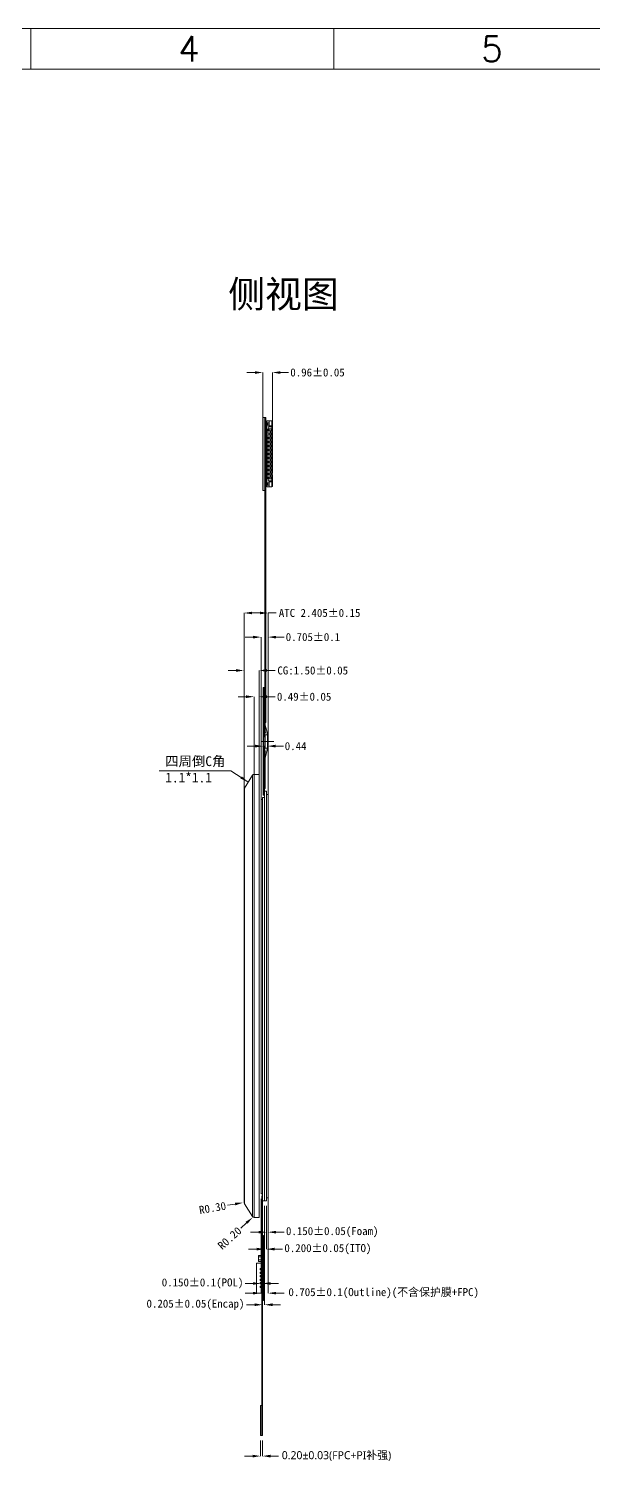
# Model space of a CAD drawing. Header units: millimetres. Extents: x -19 to 3409, y 490 to 920.
# Drawn here: x 3192.7 to 3249.2, y 721.3 to 864.5 of the extents above; entities that cross this region are included whole.
import ezdxf
from ezdxf.lldxf.tags import DXFTag

# ---------------------------------------------------------------- set-up
doc = ezdxf.new("R2010")
doc.units = ezdxf.units.MM
doc.layers.get('0').update_dxf_attribs({"lineweight": 5})
doc.layers.get('Defpoints').update_dxf_attribs({"lineweight": 5})
for name, color, linetype, lineweight in [('COF', 4, 'Continuous', 5), ('COF-IC', 2, 'Continuous', 5), ('Component', 1, 'Continuous', 5), ('DIM', 3, 'Continuous', 5), ('Encap', 210, 'Continuous', 5), ('ITO', 2, 'Continuous', 5), ('MFPC', 50, 'Continuous', 5), ('POL', 202, 'Continuous', 5), ('TAPE', 90, 'Continuous', 5), ('TAPE-Foam', 32, 'Continuous', 5), ('TFPC', 50, 'Continuous', 5), ('图框', 7, 'Continuous', 5)]:
    doc.layers.add(name, color=color, linetype=linetype, lineweight=lineweight)
doc.styles.get("Standard").update_dxf_attribs({"font": 'txt', "bigfont": 'gbcbig.shx'})
doc.styles.add('汉字', font='')
doc.styles.get('汉字').set_extended_font_data('SimSun')
tags = doc.linetypes.add('CENTER', pattern=[0.6, 0.375, -0.075, 0.075, -0.075]).pattern_tags.tags
tags[10:11] = [DXFTag(74, 4), DXFTag(75, 0), DXFTag(340, '0'), DXFTag(46, 1.0), DXFTag(50, 0.0), DXFTag(44, 0.0), DXFTag(45, 0.0)]
tags[8:9] = [DXFTag(74, 4), DXFTag(75, 0), DXFTag(340, '0'), DXFTag(46, 1.0), DXFTag(50, 0.0), DXFTag(44, 0.0), DXFTag(45, 0.0)]
tags[6:7] = [DXFTag(74, 4), DXFTag(75, 0), DXFTag(340, '0'), DXFTag(46, 1.0), DXFTag(50, 0.0), DXFTag(44, 0.0), DXFTag(45, 0.0)]
tags[4:5] = [DXFTag(74, 4), DXFTag(75, 0), DXFTag(340, '0'), DXFTag(46, 1.0), DXFTag(50, 0.0), DXFTag(44, 0.0), DXFTag(45, 0.0)]
doc.dimstyles.new('DIM', dxfattribs={"dimtxt": 0.8, "dimasz": 0.8, "dimexe": 0, "dimexo": 0.5, "dimgap": 0.11, "dimtad": 0, "dimzin": 1, "dimdsep": 46, "dimtxsty": '汉字', "dimcen": 0, "dimclrd": 256, "dimclre": 256, "dimclrt": 256, "dimadec": 0, "dimazin": 0, "dimtm": 1e-09, "dimtfac": 1, "dimtofl": 0, "dimtmove": 0, "dimatfit": 3, "dimfxl": 0, "dimlwd": 5, "dimlwe": 5, "dimarcsym": 0})

# ---------------------------------------------------------------- blocks, each defined once
blk = doc.blocks.new('*D133')
at = {"layer": 'Defpoints', "color": 0, "lineweight": 5, "transparency": 16777216}
for p in [(3215.91, 748.04), (3216.61, 748.77), (3216.61, 738.12)]:
    blk.add_point(p, dxfattribs=at)
at = {"layer": 'DIM', "lineweight": 5, "transparency": 16777216}
for p, q in [((3216.61, 748.27), (3216.61, 738.12)), ((3215.91, 747.54), (3215.91, 738.12)), ((3215.11, 738.12), (3214.31, 738.12)), ((3217.41, 738.12), (3218.21, 738.12))]:
    blk.add_line(p, q, dxfattribs=at)
for points in [[(3215.11, 738.25), (3215.11, 737.99), (3215.91, 738.12)], [(3217.41, 738.25), (3217.41, 737.99), (3216.61, 738.12)]]:
    blk.add_solid(points, dxfattribs=at)
at = {"layer": 'DIM', "lineweight": 5, "transparency": 16777216, "insert": (3228.18, 738.12), "char_height": 0.8, "attachment_point": 5, "style": '汉字'}
blk.add_mtext('0.705±0.1(Outline)(不含保护膜+FPC)', dxfattribs=at)
blk = doc.blocks.new('*D134')
at = {"layer": 'Defpoints', "color": 0, "lineweight": 5, "transparency": 16777216}
for p in [(3216.26, 747.36), (3216.46, 747.36), (3216.26, 742.52)]:
    blk.add_point(p, dxfattribs=at)
at = {"layer": 'DIM', "lineweight": 5, "transparency": 16777216}
for p, q in [((3216.26, 746.86), (3216.26, 742.52)), ((3216.46, 746.86), (3216.46, 742.52)), ((3215.46, 742.52), (3214.66, 742.52)), ((3217.26, 742.52), (3218.06, 742.52))]:
    blk.add_line(p, q, dxfattribs=at)
for points in [[(3215.46, 742.66), (3215.46, 742.39), (3216.26, 742.52)], [(3217.26, 742.66), (3217.26, 742.39), (3216.46, 742.52)]]:
    blk.add_solid(points, dxfattribs=at)
at = {"layer": 'DIM', "lineweight": 5, "transparency": 16777216, "insert": (3222.6, 742.52), "char_height": 0.8, "attachment_point": 5, "style": '汉字'}
blk.add_mtext('0.200±0.05(ITO)', dxfattribs=at)
blk = doc.blocks.new('*D135')
at = {"layer": 'Defpoints', "color": 0, "lineweight": 5, "transparency": 16777216}
for p in [(3215.91, 748.04), (3216.06, 748.04), (3216.06, 739.09)]:
    blk.add_point(p, dxfattribs=at)
at = {"layer": 'DIM', "lineweight": 5, "transparency": 16777216}
for p, q in [((3215.91, 747.54), (3215.91, 739.09)), ((3216.06, 747.54), (3216.06, 739.09)), ((3215.11, 739.09), (3214.31, 739.09)), ((3216.86, 739.09), (3217.66, 739.09))]:
    blk.add_line(p, q, dxfattribs=at)
for points in [[(3215.11, 739.22), (3215.11, 738.96), (3215.91, 739.09)], [(3216.86, 739.22), (3216.86, 738.96), (3216.06, 739.09)]]:
    blk.add_solid(points, dxfattribs=at)
at = {"layer": 'DIM', "lineweight": 5, "transparency": 16777216, "insert": (3210.06, 739.09), "char_height": 0.8, "attachment_point": 5, "style": '汉字'}
blk.add_mtext('0.150±0.1(POL)', dxfattribs=at)
blk = doc.blocks.new('*D136')
at = {"layer": 'Defpoints', "color": 0, "lineweight": 5, "transparency": 16777216}
for p in [(3216.61, 747.66), (3216.46, 747.36), (3216.61, 744.22)]:
    blk.add_point(p, dxfattribs=at)
at = {"layer": 'DIM', "lineweight": 5, "transparency": 16777216}
for p, q in [((3216.46, 746.86), (3216.46, 744.22)), ((3216.61, 747.16), (3216.61, 744.22)), ((3215.66, 744.22), (3214.86, 744.22)), ((3217.41, 744.22), (3218.21, 744.22))]:
    blk.add_line(p, q, dxfattribs=at)
for points in [[(3215.66, 744.35), (3215.66, 744.08), (3216.46, 744.22)], [(3217.41, 744.35), (3217.41, 744.08), (3216.61, 744.22)]]:
    blk.add_solid(points, dxfattribs=at)
at = {"layer": 'DIM', "lineweight": 5, "transparency": 16777216, "insert": (3223.03, 744.22), "char_height": 0.8, "attachment_point": 5, "style": '汉字'}
blk.add_mtext('0.150±0.05(Foam)', dxfattribs=at)
blk = doc.blocks.new('*D137')
at = {"layer": 'Defpoints', "color": 0, "lineweight": 5, "transparency": 16777216}
for p in [(3216.06, 747.36), (3216.26, 747.36), (3216.06, 736.96)]:
    blk.add_point(p, dxfattribs=at)
at = {"layer": 'DIM', "lineweight": 5, "transparency": 16777216}
for p, q in [((3216.06, 746.86), (3216.06, 736.96)), ((3216.26, 746.86), (3216.26, 736.96)), ((3215.26, 736.96), (3214.46, 736.96)), ((3217.06, 736.96), (3217.86, 736.96))]:
    blk.add_line(p, q, dxfattribs=at)
for points in [[(3215.26, 737.1), (3215.26, 736.83), (3216.06, 736.96)], [(3217.06, 737.1), (3217.06, 736.83), (3216.26, 736.96)]]:
    blk.add_solid(points, dxfattribs=at)
at = {"layer": 'DIM', "lineweight": 5, "transparency": 16777216, "insert": (3209.35, 736.96), "char_height": 0.8, "attachment_point": 5, "style": '汉字'}
blk.add_mtext('0.205±0.05(Encap)', dxfattribs=at)
blk = doc.blocks.new('*D138')
at = {"layer": 'Defpoints', "color": 0, "lineweight": 5, "transparency": 16777216}
for p in [(3216.12, 792.3), (3216.56, 792.8), (3216.56, 792.25)]:
    blk.add_point(p, dxfattribs=at)
at = {"layer": 'DIM', "lineweight": 5, "transparency": 16777216}
for p, q in [((3215.32, 792.8), (3214.52, 792.8)), ((3216.12, 792.8), (3216.12, 792.8)), ((3216.56, 792.75), (3216.56, 792.8)), ((3217.36, 792.8), (3218.16, 792.8))]:
    blk.add_line(p, q, dxfattribs=at)
for points in [[(3215.32, 792.94), (3215.32, 792.67), (3216.12, 792.8)], [(3217.36, 792.94), (3217.36, 792.67), (3216.56, 792.8)]]:
    blk.add_solid(points, dxfattribs=at)
at = {"layer": 'DIM', "lineweight": 5, "transparency": 16777216, "insert": (3219.37, 792.8), "char_height": 0.8, "attachment_point": 5, "style": '汉字'}
blk.add_mtext('0.44', dxfattribs=at)
blk = doc.blocks.new('R151ASM-001-PNL-V01-B')
at = {"layer": 'Encap', "lineweight": 5}
for p in [(1232.85, -157.76), (1233.06, -117.45)]:
    blk.add_line(p, (1232.85, -117.45), dxfattribs=at)
at = {"layer": 'Encap', "linetype": 'Continuous', "lineweight": 5}
blk.add_line((1233.06, -157.76), (1232.85, -157.76), dxfattribs=at)
at = {"layer": 'ITO', "lineweight": 5}
for p, q in [((1233.26, -117.45), (1233.06, -117.45)), ((1233.06, -117.45), (1233.06, -158.38)), ((1233.26, -158.38), (1233.26, -117.45)), ((1233.26, -158.38), (1233.06, -158.38))]:
    blk.add_line(p, q, dxfattribs=at)
blk = doc.blocks.new('R151ASM-001-PNLA-V01-B')
at = {"layer": 'POL', "lineweight": 5}
for p, q in [((1731.52, -157.47), (1731.52, -118.03)), ((1731.67, -118.03), (1731.52, -118.03)), ((1731.67, -157.47), (1731.52, -157.47))]:
    blk.add_line(p, q, dxfattribs=at)
at = {"layer": 'ITO', "lineweight": 5}
blk.add_blockref('R151ASM-001-PNL-V01-B', (498.82, 0.1), dxfattribs=at)
blk = doc.blocks.new('R143ASM-001-COF-V01-B')
at = {"layer": 'COF', "lineweight": 5}
h = blk.add_hatch(dxfattribs=at)
h.set_pattern_fill('CROSS', color=256, scale=0.005)
h.paths.add_polyline_path([(1471.64, -141.18), (1471.64, -141.88), (1471.57, -141.88), (1471.57, -142.2), (1471.64, -142.2), (1471.64, -142.13), (1471.87, -142.13, 0.029231)])
h.paths.add_polyline_path([(1471.64, -143.73), (1471.64, -144.44, 0.029231), (1471.87, -143.48), (1471.64, -143.48), (1471.64, -143.42), (1471.57, -143.42), (1471.57, -143.73)])
for p, q in [((1471.43, -137.42), (1471.5, -137.42)), ((1471.43, -148.2), (1471.43, -137.42)), ((1471.5, -137.42), (1471.5, -148.2)), ((1471.5, -148.2), (1471.43, -148.2))]:
    blk.add_line(p, q, dxfattribs=at)
at = {"layer": 'COF', "color": 2, "lineweight": 5}
for p, q in [((1471.57, -137.42), (1471.5, -137.42)), ((1471.57, -142.35), (1471.57, -137.42)), ((1471.5, -142.35), (1471.57, -142.35)), ((1471.5, -143.26), (1471.57, -143.26)), ((1471.57, -143.26), (1471.57, -148.2)), ((1471.57, -148.2), (1471.5, -148.2))]:
    blk.add_line(p, q, dxfattribs=at)
at = {"layer": 'COF', "color": 5, "lineweight": 5}
for p, q in [((1471.64, -138.09), (1471.57, -138.09)), ((1471.64, -141.88), (1471.64, -138.09)), ((1471.57, -141.88), (1471.64, -141.88)), ((1471.57, -143.73), (1471.64, -143.73)), ((1471.64, -143.73), (1471.64, -145.88)), ((1471.64, -145.88), (1471.57, -145.88))]:
    blk.add_line(p, q, dxfattribs=at)
at = {"layer": 'COF', "lineweight": 5}
for points in [[(1471.87, -142.13, 0.029231), (1471.64, -141.18)], [(1471.87, -143.48, -0.029231), (1471.64, -144.44)]]:
    blk.add_lwpolyline(points, format="xyb", dxfattribs=at)
at = {"layer": 'COF', "color": 1, "linetype": 'CENTER', "lineweight": 5}
blk.add_lwpolyline([(1472.51, -142.81), (1471.28, -142.81)], dxfattribs=at)
at = {"layer": 'COF-IC', "lineweight": 5}
for p, q in [((1471.64, -142.2), (1471.57, -142.2)), ((1471.57, -142.2), (1471.57, -142.34)), ((1471.57, -142.34), (1471.64, -142.34)), ((1471.87, -142.13), (1471.64, -142.13)), ((1471.64, -142.13), (1471.64, -143.48)), ((1471.64, -142.34), (1471.64, -142.2)), ((1471.87, -143.48), (1471.87, -142.13)), ((1471.57, -143.28), (1471.64, -143.28)), ((1471.57, -143.42), (1471.57, -143.28)), ((1471.64, -143.42), (1471.57, -143.42)), ((1471.64, -143.28), (1471.64, -143.42)), ((1471.64, -143.48), (1471.87, -143.48))]:
    blk.add_line(p, q, dxfattribs=at)
blk = doc.blocks.new('R151ASM-001-Form-V01-B')
at = {"layer": 'TAPE', "color": 32, "lineweight": 5}
blk.add_line((1981.47, -119.25), (1981.47, -159.57), dxfattribs=at)
at = {"layer": 'TAPE-Foam', "linetype": 'Continuous', "lineweight": 5}
for p, q in [((1981.62, -119.25), (1981.47, -119.25)), ((1981.62, -159.57), (1981.62, -119.25))]:
    blk.add_line(p, q, dxfattribs=at)
at = {"layer": 'TAPE-Foam', "lineweight": 5}
blk.add_line((1981.62, -159.57), (1981.47, -159.57), dxfattribs=at)
blk = doc.blocks.new('*D124')
at = {"layer": 'Defpoints', "color": 0, "lineweight": 5, "transparency": 16777216}
for p in [(3216.61, 803.7), (3215.91, 786.59), (3216.61, 787.21)]:
    blk.add_point(p, dxfattribs=at)
at = {"layer": 'DIM', "lineweight": 5, "transparency": 16777216}
for p, q in [((3215.11, 803.7), (3214.31, 803.7)), ((3215.91, 787.09), (3215.91, 803.7)), ((3216.61, 787.71), (3216.61, 803.7)), ((3217.41, 803.7), (3218.21, 803.7))]:
    blk.add_line(p, q, dxfattribs=at)
for points in [[(3215.11, 803.83), (3215.11, 803.56), (3215.91, 803.7)], [(3217.41, 803.83), (3217.41, 803.56), (3216.61, 803.7)]]:
    blk.add_solid(points, dxfattribs=at)
at = {"layer": 'DIM', "lineweight": 5, "transparency": 16777216, "insert": (3221.1, 803.7), "char_height": 0.8, "attachment_point": 5, "style": '汉字'}
blk.add_mtext('0.705±0.1', dxfattribs=at)
blk = doc.blocks.new('*D125')
at = {"layer": 'Defpoints', "color": 0, "lineweight": 5, "transparency": 16777216}
for p in [(3217.05, 830.15), (3216.09, 824.34), (3217.05, 824.74)]:
    blk.add_point(p, dxfattribs=at)
at = {"layer": 'DIM', "lineweight": 5, "transparency": 16777216}
for p, q in [((3215.29, 830.15), (3214.49, 830.15)), ((3216.09, 824.84), (3216.09, 830.15)), ((3217.05, 825.24), (3217.05, 830.15)), ((3217.85, 830.15), (3218.65, 830.15))]:
    blk.add_line(p, q, dxfattribs=at)
for points in [[(3215.29, 830.28), (3215.29, 830.01), (3216.09, 830.15)], [(3217.85, 830.28), (3217.85, 830.01), (3217.05, 830.15)]]:
    blk.add_solid(points, dxfattribs=at)
at = {"layer": 'DIM', "lineweight": 5, "transparency": 16777216, "insert": (3221.56, 830.15), "char_height": 0.8, "attachment_point": 5, "style": '汉字'}
blk.add_mtext('0.96%%P0.05', dxfattribs=at)
blk = doc.blocks.new('R151ASM-003-MFPC-V01-B')
at = {"layer": 'MFPC', "lineweight": 5}
h = blk.add_hatch(color=4, dxfattribs=at)
h.dxf.hatch_style = 1
h.paths.add_polyline_path([(-0.2, 23.19), (0, 23.19), (0, 30.49), (-0.2, 30.49)])
for p, q in [((0, 30.49), (-0.2, 30.49)), ((-0.2, 30.49), (-0.2, 23.19)), ((0.19, 30.14), (0.71, 30.14)), ((0.19, 30.14), (0.19, 29.54)), ((0.44, 30.14), (0.44, 29.54)), ((0.76, 30.09), (0.71, 30.14)), ((0.71, 30.14), (0.71, 29.34)), ((0.76, 30.09), (0.76, 29.34)), ((0.19, 29.93), (0.1, 29.93)), ((0.1, 29.93), (0.1, 29.75)), ((0.1, 29.75), (0.19, 29.75)), ((0.1, 29.13), (0.18, 29.13)), ((0.1, 28.95), (0.1, 29.13)), ((0.18, 28.95), (0.1, 28.95)), ((0.1, 28.73), (0.18, 28.73)), ((0.1, 28.73), (0.1, 28.55)), ((0.19, 29.64), (0.14, 29.64)), ((0.14, 29.64), (0.14, 29.13)), ((0.14, 29.54), (0.19, 29.54)), ((0.14, 28.73), (0.14, 28.95)), ((0.18, 29.75), (0.18, 29.93)), ((0.18, 29.54), (0.18, 24.14)), ((0.18, 29.32), (0.43, 29.32)), ((0.18, 29.28), (0.43, 29.28)), ((0.43, 29.2), (0.18, 29.2)), ((0.76, 29.16), (0.18, 29.16)), ((0.18, 28.92), (0.76, 28.92)), ((0.76, 28.76), (0.18, 28.76)), ((0.19, 29.96), (0.44, 29.96)), ((0.44, 29.72), (0.19, 29.72)), ((0.3, 29.96), (0.3, 29.72)), ((0.3, 29.16), (0.3, 28.92)), ((0.3, 28.52), (0.3, 28.76)), ((0.71, 29.54), (0.33, 29.54)), ((0.33, 29.54), (0.33, 29.34)), ((0.33, 29.34), (0.76, 29.34)), ((0.43, 29.32), (0.43, 29.16)), ((0.43, 28.92), (0.43, 28.76)), ((0.44, 29.64), (0.71, 29.64)), ((0.55, 28.92), (0.55, 29.16)), ((0.55, 28.76), (0.55, 28.52)), ((0.56, 28.92), (0.56, 29.16)), ((0.56, 28.76), (0.56, 28.52)), ((0.57, 28.92), (0.57, 29.16)), ((0.57, 28.76), (0.57, 28.52)), ((0.64, 29.16), (0.64, 29.34)), ((0.64, 28.92), (0.64, 29.16)), ((0.64, 28.92), (0.64, 28.76)), ((0.64, 28.76), (0.64, 28.52)), ((0.66, 29.16), (0.66, 29.34)), ((0.66, 28.92), (0.66, 28.76)), ((0.71, 29.64), (0.76, 29.66)), ((0.71, 29.54), (0.76, 29.56)), ((0.73, 29.16), (0.73, 29.34)), ((0.73, 28.92), (0.73, 28.76)), ((0.76, 29.34), (0.76, 29.16)), ((0.76, 29.16), (0.76, 28.92)), ((0.76, 28.92), (0.76, 28.76)), ((0.76, 28.76), (0.76, 28.52)), ((0.18, 28.55), (0.1, 28.55)), ((0.1, 28.33), (0.18, 28.33)), ((0.1, 28.33), (0.1, 28.15)), ((0.18, 28.15), (0.1, 28.15)), ((0.1, 27.93), (0.18, 27.93)), ((0.1, 27.93), (0.1, 27.75)), ((0.18, 27.75), (0.1, 27.75)), ((0.1, 27.53), (0.18, 27.53)), ((0.1, 27.53), (0.1, 27.35)), ((0.18, 27.35), (0.1, 27.35)), ((0.14, 28.33), (0.14, 28.55)), ((0.14, 27.93), (0.14, 28.15)), ((0.14, 27.53), (0.14, 27.75)), ((0.14, 27.13), (0.14, 27.35)), ((0.18, 28.52), (0.76, 28.52)), ((0.18, 28.48), (0.43, 28.48)), ((0.43, 28.4), (0.18, 28.4)), ((0.76, 28.36), (0.18, 28.36)), ((0.18, 28.12), (0.76, 28.12)), ((0.18, 28.08), (0.43, 28.08)), ((0.43, 28), (0.18, 28)), ((0.76, 27.96), (0.18, 27.96)), ((0.18, 27.72), (0.76, 27.72)), ((0.18, 27.68), (0.43, 27.68)), ((0.43, 27.6), (0.18, 27.6)), ((0.76, 27.56), (0.18, 27.56)), ((0.18, 27.32), (0.76, 27.32)), ((0.18, 27.28), (0.43, 27.28)), ((0.3, 28.12), (0.3, 28.36)), ((0.3, 27.72), (0.3, 27.96)), ((0.3, 27.32), (0.3, 27.56)), ((0.43, 28.52), (0.43, 28.36)), ((0.43, 28.12), (0.43, 27.96)), ((0.43, 27.72), (0.43, 27.56)), ((0.43, 27.32), (0.43, 27.16)), ((0.55, 28.36), (0.55, 28.12)), ((0.55, 27.96), (0.55, 27.72)), ((0.55, 27.56), (0.55, 27.32)), ((0.56, 28.36), (0.56, 28.12)), ((0.56, 27.96), (0.56, 27.72)), ((0.56, 27.56), (0.56, 27.32)), ((0.57, 28.36), (0.57, 28.12)), ((0.57, 27.96), (0.57, 27.72)), ((0.57, 27.56), (0.57, 27.32)), ((0.64, 28.52), (0.64, 28.36)), ((0.64, 28.36), (0.64, 28.12)), ((0.64, 28.12), (0.64, 27.96)), ((0.64, 27.96), (0.64, 27.72)), ((0.64, 27.72), (0.64, 27.56)), ((0.64, 27.56), (0.64, 27.32)), ((0.64, 27.32), (0.64, 27.16)), ((0.66, 28.52), (0.66, 28.36)), ((0.66, 28.12), (0.66, 27.96)), ((0.66, 27.72), (0.66, 27.56)), ((0.66, 27.32), (0.66, 27.16)), ((0.73, 28.52), (0.73, 28.36)), ((0.73, 28.12), (0.73, 27.96)), ((0.73, 27.72), (0.73, 27.56)), ((0.73, 27.32), (0.73, 27.16)), ((0.76, 28.52), (0.76, 28.36)), ((0.76, 28.36), (0.76, 28.12)), ((0.76, 28.12), (0.76, 27.96)), ((0.76, 27.96), (0.76, 27.72)), ((0.76, 27.72), (0.76, 27.56)), ((0.76, 27.56), (0.76, 27.32)), ((0.76, 27.32), (0.76, 27.16)), ((0.1, 27.13), (0.1, 26.95)), ((0.1, 27.13), (0.18, 27.13)), ((0.18, 26.95), (0.1, 26.95)), ((0.1, 26.73), (0.1, 26.55)), ((0.1, 26.73), (0.18, 26.73)), ((0.18, 26.55), (0.1, 26.55)), ((0.1, 26.33), (0.1, 26.15)), ((0.1, 26.33), (0.18, 26.33)), ((0.18, 26.15), (0.1, 26.15)), ((0.1, 25.93), (0.1, 25.75)), ((0.1, 25.93), (0.18, 25.93)), ((0.14, 26.73), (0.14, 26.95)), ((0.14, 26.33), (0.14, 26.55)), ((0.14, 25.93), (0.14, 26.15)), ((0.43, 27.2), (0.18, 27.2)), ((0.76, 27.16), (0.18, 27.16)), ((0.18, 26.92), (0.76, 26.92)), ((0.18, 26.88), (0.43, 26.88)), ((0.43, 26.8), (0.18, 26.8)), ((0.76, 26.76), (0.18, 26.76)), ((0.18, 26.52), (0.76, 26.52)), ((0.18, 26.48), (0.43, 26.48)), ((0.43, 26.4), (0.18, 26.4)), ((0.76, 26.36), (0.18, 26.36)), ((0.18, 26.12), (0.76, 26.12)), ((0.18, 26.08), (0.43, 26.08)), ((0.43, 26), (0.18, 26)), ((0.76, 25.96), (0.18, 25.96)), ((0.3, 26.92), (0.3, 27.16)), ((0.3, 26.52), (0.3, 26.76)), ((0.3, 26.12), (0.3, 26.36)), ((0.3, 25.72), (0.3, 25.96)), ((0.43, 26.92), (0.43, 26.76)), ((0.43, 26.52), (0.43, 26.36)), ((0.43, 26.12), (0.43, 25.96)), ((0.55, 27.16), (0.55, 26.92)), ((0.55, 26.76), (0.55, 26.52)), ((0.55, 26.36), (0.55, 26.12)), ((0.55, 25.96), (0.55, 25.72)), ((0.56, 27.16), (0.56, 26.92)), ((0.56, 26.76), (0.56, 26.52)), ((0.56, 26.36), (0.56, 26.12)), ((0.56, 25.96), (0.56, 25.72)), ((0.57, 27.16), (0.57, 26.92)), ((0.57, 26.76), (0.57, 26.52)), ((0.57, 26.36), (0.57, 26.12)), ((0.57, 25.96), (0.57, 25.72)), ((0.64, 27.16), (0.64, 26.92)), ((0.64, 26.92), (0.64, 26.76)), ((0.64, 26.76), (0.64, 26.52)), ((0.64, 26.52), (0.64, 26.36)), ((0.64, 26.36), (0.64, 26.12)), ((0.64, 26.12), (0.64, 25.96)), ((0.64, 25.96), (0.64, 25.72)), ((0.66, 26.92), (0.66, 26.76)), ((0.66, 26.52), (0.66, 26.36)), ((0.66, 26.12), (0.66, 25.96)), ((0.73, 26.92), (0.73, 26.76)), ((0.73, 26.52), (0.73, 26.36)), ((0.73, 26.12), (0.73, 25.96)), ((0.76, 27.16), (0.76, 26.92)), ((0.76, 26.92), (0.76, 26.76)), ((0.76, 26.76), (0.76, 26.52)), ((0.76, 26.52), (0.76, 26.36)), ((0.76, 26.36), (0.76, 26.12)), ((0.76, 26.12), (0.76, 25.96)), ((0.76, 25.96), (0.76, 25.72)), ((0.18, 25.75), (0.1, 25.75)), ((0.1, 25.53), (0.1, 25.35)), ((0.1, 25.53), (0.18, 25.53)), ((0.18, 25.35), (0.1, 25.35)), ((0.1, 25.13), (0.1, 24.95)), ((0.1, 25.13), (0.18, 25.13)), ((0.18, 24.95), (0.1, 24.95)), ((0.1, 24.73), (0.1, 24.55)), ((0.1, 24.73), (0.18, 24.73)), ((0.18, 24.55), (0.1, 24.55)), ((0.14, 25.53), (0.14, 25.75)), ((0.14, 25.13), (0.14, 25.35)), ((0.14, 24.73), (0.14, 24.95)), ((0.14, 24.73), (0.14, 24.95)), ((0.14, 24.55), (0.14, 24.04)), ((0.18, 25.72), (0.76, 25.72)), ((0.18, 25.68), (0.43, 25.68)), ((0.43, 25.6), (0.18, 25.6)), ((0.76, 25.56), (0.18, 25.56)), ((0.18, 25.32), (0.76, 25.32)), ((0.18, 25.28), (0.43, 25.28)), ((0.43, 25.2), (0.18, 25.2)), ((0.76, 25.16), (0.18, 25.16)), ((0.18, 24.92), (0.76, 24.92)), ((0.18, 24.88), (0.43, 24.88)), ((0.43, 24.8), (0.18, 24.8)), ((0.76, 24.76), (0.18, 24.76)), ((0.18, 24.52), (0.76, 24.52)), ((0.18, 24.48), (0.43, 24.48)), ((0.43, 24.4), (0.18, 24.4)), ((0.43, 24.36), (0.18, 24.36)), ((0.3, 25.32), (0.3, 25.56)), ((0.3, 24.92), (0.3, 25.16)), ((0.3, 24.52), (0.3, 24.76)), ((0.43, 25.72), (0.43, 25.56)), ((0.43, 25.32), (0.43, 25.16)), ((0.43, 24.92), (0.43, 24.76)), ((0.43, 24.52), (0.43, 24.36)), ((0.55, 25.56), (0.55, 25.32)), ((0.55, 25.16), (0.55, 24.92)), ((0.55, 24.76), (0.55, 24.52)), ((0.56, 25.56), (0.56, 25.32)), ((0.56, 25.16), (0.56, 24.92)), ((0.56, 24.76), (0.56, 24.52)), ((0.57, 25.56), (0.57, 25.32)), ((0.57, 25.16), (0.57, 24.92)), ((0.57, 24.76), (0.57, 24.52)), ((0.64, 25.72), (0.64, 25.56)), ((0.64, 25.56), (0.64, 25.32)), ((0.64, 25.32), (0.64, 25.16)), ((0.64, 25.16), (0.64, 24.92)), ((0.64, 24.76), (0.64, 24.92)), ((0.64, 24.76), (0.64, 24.52)), ((0.64, 24.34), (0.64, 24.52)), ((0.66, 25.72), (0.66, 25.56)), ((0.66, 25.32), (0.66, 25.16)), ((0.66, 24.92), (0.66, 24.76)), ((0.66, 24.34), (0.66, 24.52)), ((0.73, 25.72), (0.73, 25.56)), ((0.73, 25.32), (0.73, 25.16)), ((0.73, 24.92), (0.73, 24.76)), ((0.73, 24.34), (0.73, 24.52)), ((0.76, 25.72), (0.76, 25.56)), ((0.76, 25.56), (0.76, 25.32)), ((0.76, 25.32), (0.76, 25.16)), ((0.76, 25.16), (0.76, 24.92)), ((0.76, 24.76), (0.76, 24.52)), ((0.76, 24.52), (0.76, 24.34)), ((-0.2, 23.19), (0, 23.19)), ((0.1, 23.93), (0.1, 23.75)), ((0.19, 23.93), (0.1, 23.93)), ((0.1, 23.75), (0.19, 23.75)), ((0.14, 24.14), (0.19, 24.14)), ((0.14, 24.04), (0.19, 24.04)), ((0.18, 23.75), (0.18, 23.93)), ((0.19, 23.54), (0.19, 24.14)), ((0.44, 23.96), (0.19, 23.96)), ((0.44, 23.72), (0.19, 23.72)), ((0.71, 23.54), (0.19, 23.54)), ((0.3, 23.96), (0.3, 23.72)), ((0.33, 24.34), (0.33, 24.14)), ((0.33, 24.34), (0.76, 24.34)), ((0.33, 24.14), (0.71, 24.14)), ((0.44, 24.14), (0.44, 23.54)), ((0.44, 24.04), (0.71, 24.04)), ((0.71, 24.34), (0.71, 23.54)), ((0.71, 24.14), (0.76, 24.12)), ((0.71, 24.04), (0.76, 24.02)), ((0.71, 23.54), (0.76, 23.59)), ((0.76, 24.34), (0.76, 23.59))]:
    blk.add_line(p, q, dxfattribs=at)
blk.add_lwpolyline([(0, 30.49), (0, 0), (0.1, 0), (0.1, 30.49)], close=True, dxfattribs=at)
blk = doc.blocks.new('*D115')
at = {"layer": 'Defpoints', "color": 0, "lineweight": 5, "transparency": 16777216}
for p in [(-0.2, -23.93), (0, -23.93), (-0.2, -26)]:
    blk.add_point(p, dxfattribs=at)
at = {"layer": 'DIM', "lineweight": 5, "transparency": 16777216}
for p, q in [((-0.2, -24.43), (-0.2, -26)), ((0, -24.43), (0, -26)), ((-1, -26), (-1.8, -26)), ((0.8, -26), (1.6, -26))]:
    blk.add_line(p, q, dxfattribs=at)
for points in [[(-1, -25.87), (-1, -26.14), (-0.2, -26)], [(0.8, -25.87), (0.8, -26.14), (0, -26)]]:
    blk.add_solid(points, dxfattribs=at)
at = {"layer": 'DIM', "lineweight": 5, "transparency": 16777216, "insert": (7.4, -26), "char_height": 0.8, "attachment_point": 5, "style": '汉字'}
blk.add_mtext('{\\fMicrosoft YaHei|b0|i0|c134|p34;0.20±0.03\\fMicrosoft YaHei|b0|i0|c0|p34;(FPC+PI\\fMicrosoft YaHei|b0|i0|c134|p34;补强\\fMicrosoft YaHei|b0|i0|c0|p34;)}', dxfattribs=at)
blk = doc.blocks.new('CST918-B')
at = {"layer": 'Component', "color": 2, "lineweight": 0}
for p, q in [((1002.06, 212.27), (1002.06, 215.27)), ((1002.06, 215.27), (1002.59, 215.27)), ((1002.59, 215.27), (1002.59, 212.27)), ((1002.59, 212.27), (1002.06, 212.27))]:
    blk.add_line(p, q, dxfattribs=at)
at = {"layer": 'Component', "color": 1, "linetype": 'CENTER', "lineweight": 5}
for p, q in [((1002.06, 214.71), (1002.21, 214.71)), ((1002.06, 214.59), (1002.21, 214.59)), ((1002.06, 214.36), (1002.21, 214.36)), ((1002.06, 214.24), (1002.21, 214.24)), ((1002.06, 214.01), (1002.21, 214.01)), ((1002.06, 213.89), (1002.21, 213.89)), ((1002.06, 213.66), (1002.21, 213.66)), ((1002.06, 213.54), (1002.21, 213.54)), ((1002.21, 214.71), (1002.21, 214.59)), ((1002.21, 214.36), (1002.21, 214.24)), ((1002.21, 214.01), (1002.21, 213.89)), ((1002.21, 213.66), (1002.21, 213.54)), ((1002.06, 213.31), (1002.21, 213.31)), ((1002.06, 213.19), (1002.21, 213.19)), ((1002.06, 212.96), (1002.21, 212.96)), ((1002.06, 212.84), (1002.21, 212.84)), ((1002.21, 213.31), (1002.21, 213.19)), ((1002.21, 212.96), (1002.21, 212.84))]:
    blk.add_line(p, q, dxfattribs=at)
blk = doc.blocks.new('*D145')
at = {"layer": 'Defpoints', "color": 0, "lineweight": 5, "transparency": 16777216}
for p in [(3215.71, 797.74), (3215.22, 789.46), (3215.71, 788.7)]:
    blk.add_point(p, dxfattribs=at)
at = {"layer": 'DIM', "lineweight": 5, "transparency": 16777216}
for p, q in [((3214.42, 797.74), (3213.62, 797.74)), ((3215.22, 789.96), (3215.22, 797.74)), ((3215.71, 789.2), (3215.71, 797.74)), ((3216.51, 797.74), (3217.31, 797.74))]:
    blk.add_line(p, q, dxfattribs=at)
for points in [[(3214.42, 797.88), (3214.42, 797.61), (3215.22, 797.74)], [(3216.51, 797.88), (3216.51, 797.61), (3215.71, 797.74)]]:
    blk.add_solid(points, dxfattribs=at)
at = {"layer": 'DIM', "lineweight": 5, "transparency": 16777216, "insert": (3220.22, 797.74), "char_height": 0.8, "attachment_point": 5, "style": '汉字'}
blk.add_mtext('0.49±0.05', dxfattribs=at)
blk = doc.blocks.new('*D144')
at = {"layer": 'Defpoints', "color": 0, "lineweight": 5, "transparency": 16777216}
for p in [(3215.71, 800.36), (3214.21, 787.33), (3215.71, 786.43)]:
    blk.add_point(p, dxfattribs=at)
at = {"layer": 'DIM', "lineweight": 5, "transparency": 16777216}
for p, q in [((3213.41, 800.36), (3212.61, 800.36)), ((3214.21, 787.83), (3214.21, 800.36)), ((3215.71, 786.93), (3215.71, 800.36)), ((3216.51, 800.36), (3217.31, 800.36))]:
    blk.add_line(p, q, dxfattribs=at)
for points in [[(3213.41, 800.5), (3213.41, 800.23), (3214.21, 800.36)], [(3216.51, 800.5), (3216.51, 800.23), (3215.71, 800.36)]]:
    blk.add_solid(points, dxfattribs=at)
at = {"layer": 'DIM', "lineweight": 5, "transparency": 16777216, "insert": (3221.08, 800.36), "char_height": 0.8, "attachment_point": 5, "style": '汉字'}
blk.add_mtext('CG:1.50±0.05', dxfattribs=at)
blk = doc.blocks.new('*D146')
at = {"layer": 'Defpoints', "color": 0, "lineweight": 5, "transparency": 16777216}
for p in [(3214.11, 747.17), (3214.41, 747.22)]:
    blk.add_point(p, dxfattribs=at)
at = {"layer": 'DIM', "lineweight": 5, "transparency": 16777216}
blk.add_line((3212.54, 746.9), (3213.32, 747.03), dxfattribs=at)
blk.add_solid([(3213.3, 747.16), (3213.35, 746.9), (3214.11, 747.17)], dxfattribs=at)
at = {"layer": 'DIM', "lineweight": 5, "transparency": 16777216, "insert": (3211.06, 746.64), "char_height": 0.8, "attachment_point": 5, "rotation": 9.7665, "style": '汉字'}
blk.add_mtext('R0.30', dxfattribs=at)
blk = doc.blocks.new('*D147')
at = {"layer": 'Defpoints', "color": 0, "lineweight": 5, "transparency": 16777216}
for p in [(3215.07, 745.69), (3215.22, 745.83)]:
    blk.add_point(p, dxfattribs=at)
at = {"layer": 'DIM', "lineweight": 5, "transparency": 16777216}
blk.add_line((3213.88, 744.62), (3214.47, 745.16), dxfattribs=at)
blk.add_solid([(3214.38, 745.26), (3214.56, 745.06), (3215.07, 745.69)], dxfattribs=at)
at = {"layer": 'DIM', "lineweight": 5, "transparency": 16777216, "insert": (3212.77, 743.62), "char_height": 0.8, "attachment_point": 5, "rotation": 42.1566, "style": '汉字'}
blk.add_mtext('R0.20', dxfattribs=at)
blk = doc.blocks.new('T2')
at = {"color": 6, "linetype": 'Continuous'}
for p, q in [((-0.66, 22.06), (-1.45, 20.77)), ((0, 22.15), (-0.49, 22.15)), ((0, 22.15), (0, -22.15)), ((-1.5, 20.61), (-1.5, -20.61)), ((-1.45, -20.77), (-0.66, -22.06)), ((-0.49, -22.15), (0, -22.15))]:
    blk.add_line(p, q, dxfattribs=at)
at = {"color": 6, "lineweight": 5}
for p, q in [((-0.66, 22.06), (-0.66, -22.06)), ((-0.49, -22.15), (-0.49, 22.15)), ((-1.45, 20.77), (-1.45, -20.77))]:
    blk.add_line(p, q, dxfattribs=at)
at = {"color": 6, "linetype": 'Continuous'}
for centre, radius, start, end in [((-0.49, 21.95), 0.2, 90, 147.2648), ((-1.2, 20.61), 0.3, 147.2648, 180), ((-1.2, -20.61), 0.3, 180, 212.7352), ((-0.49, -21.95), 0.2, 212.7352, 270)]:
    blk.add_arc(centre, radius, start, end, dxfattribs=at)
blk = doc.blocks.new('*D148')
at = {"layer": 'Defpoints', "color": 0, "lineweight": 5, "transparency": 16777216}
for p in [(3216.61, 806.11), (3214.21, 785.61), (3216.61, 785.61)]:
    blk.add_point(p, dxfattribs=at)
at = {"layer": 'DIM', "lineweight": 5, "transparency": 16777216}
for p, q in [((3214.21, 786.11), (3214.21, 806.11)), ((3215.01, 806.11), (3215.81, 806.11)), ((3216.61, 786.11), (3216.61, 806.11)), ((3216.61, 806.11), (3217.41, 806.11))]:
    blk.add_line(p, q, dxfattribs=at)
for points in [[(3215.01, 806.24), (3215.01, 805.98), (3214.21, 806.11)], [(3215.81, 806.24), (3215.81, 805.98), (3216.61, 806.11)]]:
    blk.add_solid(points, dxfattribs=at)
at = {"layer": 'DIM', "lineweight": 5, "transparency": 16777216, "insert": (3221.77, 806.11), "char_height": 0.8, "attachment_point": 5, "style": '汉字'}
blk.add_mtext('\\A1;ATC 2.405±0.15', dxfattribs=at)
blk = doc.blocks.new('R151ASM-003-TFPC-V01-B')
at = {"layer": 'TFPC', "lineweight": 5}
h = blk.add_hatch(color=4, dxfattribs=at)
h.dxf.hatch_style = 1
h.paths.add_polyline_path([(0.1, -3.945), (0, -3.945), (0, -10.445), (0.1, -10.445)])
h = blk.add_hatch(color=32, dxfattribs=at)
h.dxf.hatch_style = 1
h.paths.add_polyline_path([(-0.08, -20.94), (-0.2, -20.94), (-0.2, -23.94), (-0.08, -23.94)])
at = {"layer": 'TFPC', "color": 2, "lineweight": 5}
for points in [[(-0.08, -23.94), (-0.08, 0), (0, 0), (0, -23.94), (-0.2, -23.94), (-0.2, -20.94), (-0.08, -20.94)], [(-0.41, -6.091), (-0.11, -6.091)], [(-0.41, -6.391), (-0.11, -6.391)]]:
    blk.add_lwpolyline(points, dxfattribs=at)
at = {"layer": 'TFPC', "color": 4, "lineweight": 5}
blk.add_lwpolyline([(0, -3.945), (0.1, -3.945), (0.1, -10.445), (0, -10.445)], dxfattribs=at)
at = {"layer": 'TFPC', "color": 2, "lineweight": 5}
blk.add_lwpolyline([(-0.11, -5.941), (-0.41, -5.941), (-0.41, -6.541), (-0.11, -6.541)], close=True, dxfattribs=at)
at = {"layer": 'Component', "color": 2, "lineweight": 5, "xscale": -1}
blk.add_blockref('CST918-B', (1001.982, -221.975), dxfattribs=at)
at = {"layer": 'DIM', "lineweight": 5}
dim = blk.add_linear_dim(base=(-0.2, -26.003), p1=(0, -23.934), p2=(-0.2, -23.934), angle=180, text='{\\fMicrosoft YaHei|b0|i0|c134|p34;<>\\fMicrosoft YaHei|b0|i0|c0|p34;(FPC+PI\\fMicrosoft YaHei|b0|i0|c134|p34;补强\\fMicrosoft YaHei|b0|i0|c0|p34;)}', dimstyle='DIM', override={"dimtol": 1, "dimtp": 0.03, "dimtm": 0.03}, dxfattribs=at)
dim.commit()
dim.dimension.update_dxf_attribs({"geometry": '*D115', "text_midpoint": (7.396, -26.003), "dimtype": 160})

msp = doc.modelspace()

# ---------------------------------------------------------------- linework, layer by layer
at = {"layer": 'MFPC', "lineweight": 5}
msp.add_line((3216.2885, 794.1352), (3216.3885, 794.1352), dxfattribs=at)
at = {"layer": '图框', "color": 7, "linetype": 'ByBlock', "lineweight": 5, "ltscale": 0.55}
for p, q in [((3097.9045, 864.5204), (3409.0966, 864.5204)), ((3192.879, 860.4784), (3192.879, 864.5204)), ((3223.1898, 860.4784), (3223.1898, 864.5204)), ((3101.9466, 860.4784), (3405.0546, 860.4784))]:
    msp.add_line(p, q, dxfattribs=at)

# ---------------------------------------------------------------- block references
at = {"lineweight": 5}
for name, p in [('R151ASM-003-MFPC-V01-B', (3216.2885, 795.1653)), ('T2', (3215.7085, 767.8292)), ('R151ASM-003-TFPC-V01-B', (3216.0585, 747.8366))]:
    msp.add_blockref(name, p, dxfattribs=at)
at = {"layer": 'COF', "color": 2, "lineweight": 5, "xscale": -1, "rotation": 180}
msp.add_blockref('R143ASM-001-COF-V01-B', (1744.692, 650.4645), dxfattribs=at)
at = {"layer": 'ITO', "color": 2, "lineweight": 5, "xscale": -1, "rotation": 180}
msp.add_blockref('R151ASM-001-PNLA-V01-B', (1484.3925, 630.004), dxfattribs=at)
at = {"layer": 'TAPE-Foam', "lineweight": 5, "xscale": -1, "rotation": 180}
msp.add_blockref('R151ASM-001-Form-V01-B', (1234.9913, 628.4106), dxfattribs=at)

# ---------------------------------------------------------------- texts
at = {"layer": 'DIM', "color": 1, "lineweight": 0, "insert": (3206.328, 791.7843), "char_height": 0.98, "width": 7.580589, "attachment_point": 1}
msp.add_mtext('{\\fSimSun|b0|i0|c134|p54;\\C256;四周倒C角\\P1.1*1.1}', dxfattribs=at)
at = {"layer": '图框', "color": 7, "linetype": 'ByBlock', "lineweight": 5, "ltscale": 0.55, "char_height": 2.5263, "width": 4.300321, "attachment_point": 1}
for s, insert in [('4', (3207.6185, 863.7592)), ('5', (3237.9293, 863.7592))]:
    msp.add_mtext(s, dxfattribs=dict(at, insert=insert))
at = {"layer": '图框', "color": 1, "lineweight": 5, "insert": (3212.6273, 839.3342), "char_height": 2.700215, "width": 25.137581, "attachment_point": 1}
msp.add_mtext('{\\fSimSun|b0|i0|c134|p2;侧视图}', dxfattribs=at)

# ---------------------------------------------------------------- dimensions: what is measured, and where the dimension line sits
at = {"layer": 'DIM', "lineweight": 5}
for base, p1, p2, text, override, picture, middle in [((3217.0481, 830.1476), (3216.0869, 824.3429), (3217.0481, 824.7421), '0.96%%P0.05', {"dimdec": 3, "dimtol": 1, "dimtp": 0.1, "dimtm": 0.1, "dimfxl": 0.8, "dimarcsym": 1}, '*D125', (3221.5558, 830.1476)), ((3216.6135, 806.1098), (3214.2085, 785.6109), (3216.6135, 785.6109), 'ATC <>', {"dimdec": 3, "dimtol": 1, "dimtp": 0.15, "dimtm": 0.15, "dimfxl": 0.8, "dimtolj": 1, "dimarcsym": 1}, '*D148', (3221.7738, 806.1098)), ((3216.6135, 738.1198), (3215.9085, 748.0366), (3216.6135, 748.7652), '<>(Outline)(不含保护膜+FPC)', {"dimdec": 3, "dimtol": 1, "dimtp": 0.1, "dimtm": 0.1, "dimfxl": 0.8, "dimarcsym": 1}, '*D133', (3228.1827, 738.1198)), ((3216.6135, 744.2167), (3216.4635, 747.3566), (3216.6135, 747.6566), '<>(Foam)', {"dimdec": 3, "dimtol": 1, "dimtp": 0.05, "dimtm": 0.05, "dimfxl": 0.8, "dimarcsym": 1}, '*D136', (3223.0341, 744.2167))]:
    dim = msp.add_linear_dim(base=base, p1=p1, p2=p2, text=text, dimstyle='DIM', override=override, dxfattribs=at)
    dim.commit()
    dim.dimension.update_dxf_attribs({"geometry": picture, "text_midpoint": middle})
dim = msp.add_linear_dim(base=(3216.6135, 803.6958), p1=(3215.9085, 786.5871), p2=(3216.6135, 787.2071), dimstyle='DIM', override={"dimdec": 3, "dimtol": 1, "dimtp": 0.1, "dimtm": 0.1, "dimfxl": 0.8, "dimarcsym": 1}, dxfattribs=at)
dim.commit()
dim.dimension.update_dxf_attribs({"geometry": '*D124', "text_midpoint": (3221.0989, 803.6958)})
for base, p1, p2, text, override, picture, middle in [((3215.7085, 800.3618), (3214.2085, 787.3277), (3215.7085, 786.4276), 'CG:<>', {"dimtol": 1, "dimtp": 0.05, "dimtm": 0.05, "dimfxl": 0.8, "dimarcsym": 1}, '*D144', (3221.0833, 800.3618)), ((3216.0585, 739.0898), (3215.9085, 748.0366), (3216.0585, 748.0366), '<>(POL)', {"dimdec": 3, "dimtol": 1, "dimtp": 0.1, "dimtm": 0.1, "dimfxl": 0.8, "dimarcsym": 1}, '*D135', (3210.0599, 739.0898)), ((3216.0585, 736.9648), (3216.2635, 747.3566), (3216.0585, 747.3566), '<>(Encap)', {"dimdec": 3, "dimtol": 1, "dimtp": 0.05, "dimtm": 0.05, "dimfxl": 0.8, "dimarcsym": 1}, '*D137', (3209.3518, 736.9648)), ((3216.2635, 742.5245), (3216.4635, 747.3566), (3216.2635, 747.3566), '<>(ITO)', {"dimdec": 3, "dimtol": 1, "dimtp": 0.05, "dimtm": 0.05, "dimfxl": 0.8, "dimarcsym": 1}, '*D134', (3222.5981, 742.5245))]:
    dim = msp.add_linear_dim(base=base, p1=p1, p2=p2, text=text, dimstyle='DIM', override=override, dxfattribs=at)
    dim.commit()
    dim.dimension.update_dxf_attribs({"geometry": picture, "text_midpoint": middle, "dimtype": 160})
dim = msp.add_linear_dim(base=(3215.7085, 797.7446), p1=(3215.2155, 789.4611), p2=(3215.7085, 788.6988), angle=180, dimstyle='DIM', override={"dimtol": 1, "dimtp": 0.05, "dimtm": 0.05, "dimfxl": 0.8, "dimarcsym": 1}, dxfattribs=at)
dim.commit()
dim.dimension.update_dxf_attribs({"geometry": '*D145', "text_midpoint": (3220.2163, 797.7446)})
at = {"layer": 'DIM', "color": 255, "lineweight": 5}
dim = msp.add_linear_dim(base=(3216.5635, 792.8027), p1=(3216.1195, 792.305), p2=(3216.5635, 792.2541), dimstyle='DIM', override={"dimfxl": 0.8, "dimlwd": 5, "dimlwe": 5, "dimarcsym": 1}, dxfattribs=at)
dim.commit()
dim.dimension.update_dxf_attribs({"geometry": '*D138', "text_midpoint": (3219.3707, 792.8027)})
for center, mpoint, picture, middle in [((3214.4085, 747.22), (3214.1128, 747.1692), '*D146', (3211.0644, 746.6444)), ((3215.2155, 745.8292), (3215.0673, 745.695), '*D147', (3212.7742, 743.6189))]:
    dim = msp.add_radius_dim(center=center, mpoint=mpoint, dimstyle='DIM', override={"dimfxl": 0.8, "dimarcsym": 1}, dxfattribs=at)
    dim.commit()
    dim.dimension.update_dxf_attribs({"geometry": picture, "text_midpoint": middle})

# ---------------------------------------------------------------- leaders
msp.add_leader([(3214.5957, 789.2434), (3212.8898, 790.3334), (3205.7359, 790.3334)], dimstyle='DIM', override={"dimfxl": 0.8, "dimarcsym": 1}, dxfattribs=at)

doc.saveas('drawing.dxf')
